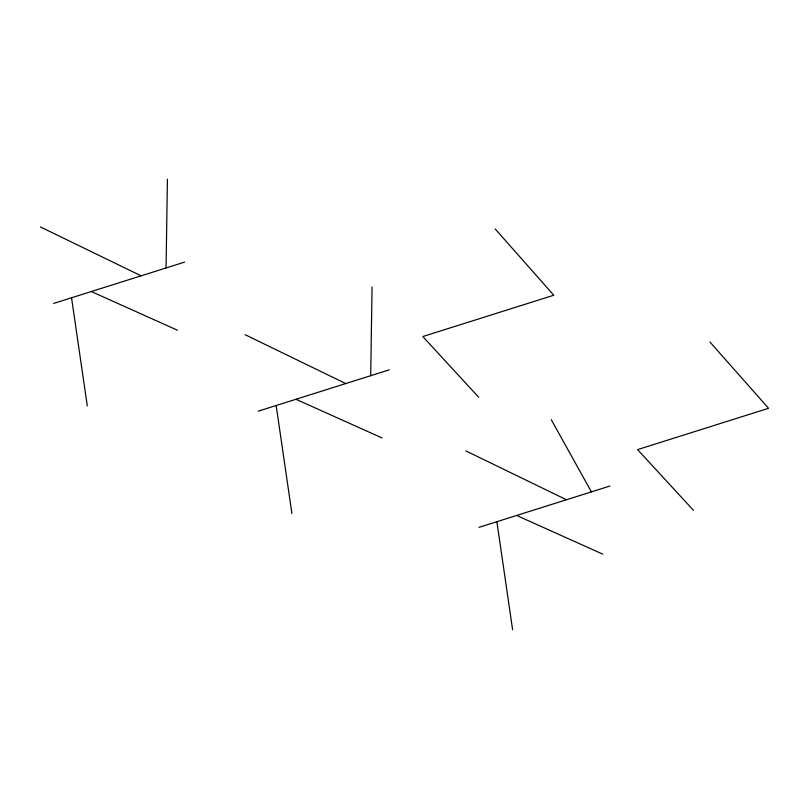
<?xml version="1.0" encoding="UTF-8"?>
<svg xmlns="http://www.w3.org/2000/svg" width="809" height="809" viewBox="0 0 809 809"><rect width="100%" height="100%" fill="white"/><g stroke="black" fill="none" stroke-linecap="round" stroke-linejoin="round"><path stroke-width="1.21" d="M166.057 267.961L167.423 179.224M370.704 375.689L372.059 286.962M53.606 303.436L184.573 262.116M258.243 411.164L389.22 369.855M478.948 527.357L609.915 486.047M91.306 291.543L177.424 330.214M295.952 399.272L382.07 437.952M516.648 515.464L602.776 554.145M40.45 226.955L141.11 275.829M245.097 334.683L345.746 383.567M465.792 450.876L566.452 499.76M693.495 510.358L637.583 449.612L768.55 408.302L709.928 341.985M478.726 397.29L422.814 336.544L553.781 295.234L495.159 228.917M551.293 419.729L591.409 491.882M496.878 521.704L512.623 629.776M276.172 405.511L291.918 513.584M71.536 297.773L87.281 405.845"/></g></svg>
